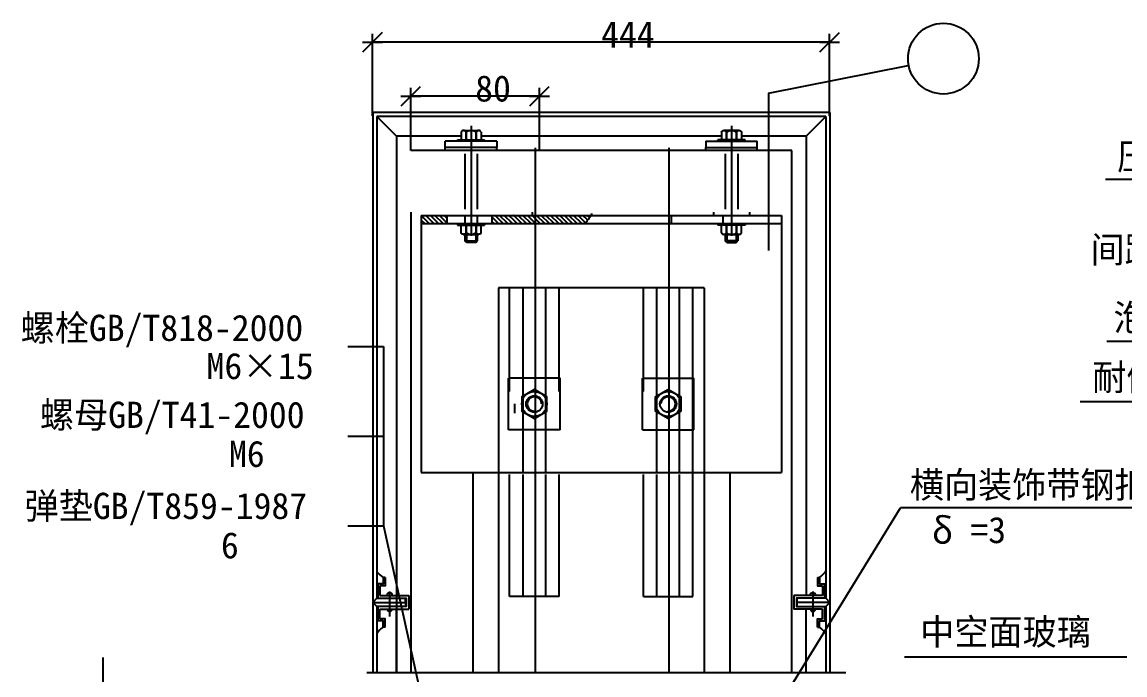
# Model space of a CAD drawing. Header units: metres. Extents: x 2349 to 5457, y 940 to 3258.
# Drawn here: x 2349 to 3420, y 2623 to 3258 of the extents above; entities that cross this region are included whole.
import ezdxf

# ---------------------------------------------------------------- set-up
doc = ezdxf.new("R2010")
doc.units = ezdxf.units.M
for name, color, linetype in [('B', 3, 'Continuous'), ('BZX', 1, 'Continuous'), ('CENTER', 1, 'Continuous'), ('CSX', 3, 'Continuous'), ('SDH', 7, 'Continuous'), ('TXT', 2, 'Continuous'), ('XSX', 6, 'Continuous')]:
    doc.layers.add(name, color=color, linetype=linetype)

# ---------------------------------------------------------------- blocks, each defined once
blk = doc.blocks.new('NUT16')
at = {"layer": 'B'}
for p, q in [((-17.5, 0), (-17.5, -2)), ((17.5, 0), (17.5, -2)), ((17.5, -2), (-17.5, -2)), ((-13, -12), (-13, -2)), ((6.5, -14), (-9.75, -14)), ((-6.5, -14), (-6.5, -2)), ((-6.5, -2), (-6.5, -12.02)), ((6.5, -14), (6.5, -2)), ((6.5, -2), (6.5, -13.46)), ((9.75, -14), (6.5, -14)), ((13, -12), (13, -2))]:
    blk.add_line(p, q, dxfattribs=at)
for centre, radius, start, end in [((-9.75, -10.36), 3.64, 206.78, 333.22), ((0, -2.44), 11.56, 235.79, 304.21), ((9.75, -10.36), 3.64, 206.78, 333.22)]:
    blk.add_arc(centre, radius, start, end, dxfattribs=at)
blk = doc.blocks.new('CC')
blk.add_line((-24.24, 0), (24.24, 0))
blk.add_lwpolyline([(-23.48, -23.39), (23.76, 23.82)])

msp = doc.modelspace()

# ---------------------------------------------------------------- linework, layer by layer
for p, q in [((3073.83, 3188.51), (3073.83, 3035.56)), ((2689.52, 3169.78), (2689.52, 2625.57)), ((3133.52, 3169.78), (2689.52, 3169.78)), ((2693.52, 3165.78), (2693.52, 2697.69)), ((3129.52, 3165.78), (2693.52, 3165.78)), ((3129.52, 3165.78), (3129.52, 2697.69)), ((3133.52, 3169.78), (3133.52, 2625.57)), ((2712.52, 3146.78), (2712.52, 2625.57)), ((2775.25, 3146.78), (2712.52, 3146.78)), ((2810, 3141.78), (2760, 3141.78)), ((3028.28, 3146.78), (2794.75, 3146.78)), ((3013.03, 3141.78), (3063.03, 3141.78)), ((3110.52, 3146.78), (3047.78, 3146.78)), ((3110.52, 3146.78), (3110.52, 2700.19)), ((3110.52, 3146.78), (3110.52, 3138.78)), ((3096.52, 3132.78), (2726.52, 3132.78)), ((2726.52, 3072.78), (2726.52, 2626.19)), ((2844.52, 3072.78), (2844.52, 3069.78)), ((2786.67, 2819.78), (2786.67, 2625.57)), ((3036.52, 2819.78), (3036.52, 2625.57)), ((2693.52, 2689.49), (2693.52, 2625.57)), ((3129.52, 2689.49), (3129.52, 2625.57))]:
    msp.add_line(p, q)
for points in [[(2701.52, 2717.69), (2699.52, 2717.69), (2699.52, 2711.69), (2693.52, 2711.69)], [(2693.52, 2715.53), (2693.52, 2697.69)], [(2694.52, 2711.69), (2694.52, 2697.69)], [(2701.52, 2717.69), (2701.52, 2709.69), (2696.52, 2709.69)], [(3121.52, 2717.69), (3123.52, 2717.69), (3123.52, 2711.69), (3129.52, 2711.69)], [(3121.52, 2717.69), (3121.52, 2709.69), (3126.52, 2709.69)], [(3128.52, 2711.69), (3128.52, 2697.69)], [(3129.52, 2715.53), (3129.52, 2697.69)], [(2696.52, 2709.69), (2696.52, 2700.19)], [(3098.52, 2700.19), (3098.52, 2686.99)], [(3098.52, 2700.19), (3098.52, 2686.99)], [(3126.52, 2709.69), (3126.52, 2700.19)], [(2693.52, 2697.69), (2722.02, 2697.69), (2722.02, 2689.49), (2693.52, 2689.49)], [(2693.52, 2689.49), (2693.52, 2625.57)], [(2694.52, 2689.49), (2694.52, 2675.49)], [(3129.52, 2697.69), (3101.02, 2697.69), (3101.02, 2689.49), (3129.52, 2689.49)], [(3101.6, 2697.69), (3101.6, 2689.49)], [(3128.52, 2689.49), (3128.52, 2675.49)], [(3129.52, 2689.49), (3129.52, 2625.57)], [(2696.52, 2677.49), (2696.52, 2686.99)], [(3126.52, 2677.49), (3126.52, 2686.99)], [(2701.52, 2669.49), (2699.52, 2669.49), (2699.52, 2675.49), (2693.52, 2675.49)], [(2701.52, 2669.49), (2701.52, 2677.49), (2696.52, 2677.49)], [(3121.52, 2669.49), (3121.52, 2677.49), (3126.52, 2677.49)], [(3121.52, 2669.49), (3123.52, 2669.49), (3123.52, 2675.49), (3129.52, 2675.49)]]:
    msp.add_lwpolyline(points)
msp.add_circle((3243.89, 3222.15), 34.4)
msp.add_arc((2728.11, 2753.81), 46.06, 221.33, 231.63)
at = {"layer": 'BZX'}
for p, q in [((2689.37, 3166.54), (2689.37, 3246.17)), ((3133.37, 3238.17), (2689.37, 3238.2)), ((3133.37, 3166.54), (3133.37, 3246.17)), ((3073.83, 3188.51), (3209.65, 3215.5)), ((2726.52, 3132.81), (2726.52, 3193.67)), ((2851.52, 3132.81), (2851.52, 3193.67)), ((2851.52, 3185.67), (2726.52, 3185.67)), ((2744.48, 3061.78), (2736.52, 3069.74)), ((2739.99, 3061.78), (2736.52, 3065.25)), ((2748.97, 3061.78), (2740.97, 3069.78)), ((2753.46, 3061.78), (2745.46, 3069.78)), ((2757.95, 3061.78), (2749.95, 3069.78)), ((2761.52, 3062.7), (2754.44, 3069.78)), ((2761.52, 3067.19), (2758.93, 3069.78)), ((2811.83, 3061.78), (2805.24, 3068.37)), ((2816.32, 3061.78), (2808.32, 3069.78)), ((2820.81, 3061.78), (2812.81, 3069.78)), ((2825.3, 3061.78), (2817.3, 3069.78)), ((2826.52, 3065.05), (2821.79, 3069.78)), ((2826.52, 3069.54), (2826.28, 3069.78)), ((2834.28, 3061.78), (2826.52, 3069.54)), ((2829.79, 3061.78), (2826.52, 3065.05)), ((2838.77, 3061.78), (2830.77, 3069.78)), ((2843.26, 3061.78), (2835.26, 3069.78)), ((2847.15, 3062.38), (2839.75, 3069.78)), ((2847.15, 3066.87), (2844.24, 3069.78)), ((2852.24, 3061.78), (2847.15, 3066.87)), ((2856.73, 3061.78), (2848.73, 3069.78)), ((2861.22, 3061.78), (2853.22, 3069.78)), ((2865.71, 3061.78), (2857.71, 3069.78)), ((2870.2, 3061.78), (2862.2, 3069.78)), ((2874.69, 3061.78), (2866.69, 3069.78)), ((2879.18, 3061.78), (2871.18, 3069.78)), ((2883.67, 3061.78), (2875.67, 3069.78)), ((2888.16, 3061.78), (2880.16, 3069.78)), ((2892.65, 3061.78), (2884.65, 3069.78)), ((2896.31, 3062.62), (2889.14, 3069.78)), ((2898.09, 3065.32), (2893.63, 3069.78)), ((2900.28, 3067.62), (2898.12, 3069.78)), ((3020.53, 3069.78), (3055.53, 3069.78)), ((2807.34, 3061.78), (2805.24, 3063.88)), ((2847.75, 3061.78), (2847.15, 3062.38)), ((3024.91, 3061.78), (3051.16, 3061.78)), ((3067.91, 2566.86), (3202.3, 2785.56))]:
    msp.add_line(p, q, dxfattribs=at)
at = {"layer": 'CENTER'}
for p, q in [((2785, 3156.87), (2785, 3050.05)), ((3038.03, 3156.87), (3038.03, 3050.05)), ((2847.15, 3135.48), (2847.15, 2625.57)), ((2977.15, 3135.48), (2977.15, 2625.57)), ((3020.53, 3072.78), (3020.53, 3069.78)), ((3055.53, 3072.78), (3055.53, 3069.78))]:
    msp.add_line(p, q, dxfattribs=at)
at = {"layer": 'CSX'}
for p, q in [((2712.52, 3146.78), (2693.52, 3165.78)), ((3110.52, 3146.78), (3129.52, 3165.78)), ((2760, 3135.78), (2760, 3141.78)), ((2810, 3141.78), (2810, 3135.78)), ((3013.03, 3141.78), (3013.03, 3135.78)), ((3063.03, 3135.78), (3063.03, 3141.78)), ((2810, 3135.78), (2760, 3135.78)), ((2760, 3132.78), (2760, 3135.78)), ((2779, 3129.78), (2779, 3075.78)), ((2791, 3129.78), (2791, 3075.78)), ((2810, 3132.78), (2810, 3135.78)), ((3013.03, 3135.78), (3063.03, 3135.78)), ((3013.03, 3132.78), (3013.03, 3135.78)), ((3032.03, 3129.78), (3032.03, 3075.78)), ((3044.03, 3129.78), (3044.03, 3075.78)), ((3063.03, 3132.78), (3063.03, 3135.78)), ((3096.52, 2625.57), (3096.52, 3132.78)), ((3401.46, 3104.88), (3644.42, 3104.88)), ((2736.52, 3069.78), (2736.52, 2819.78)), ((2736.52, 3069.78), (3086.52, 3069.78)), ((2761.52, 3069.78), (2761.52, 3061.78)), ((2779, 3069.78), (2779, 3061.78)), ((2791, 3069.78), (2791, 3061.78)), ((2805.24, 3069.78), (2805.24, 3061.78)), ((2979.52, 3069.78), (2979.52, 3061.78)), ((3029.52, 3069.78), (3029.52, 3061.78)), ((3086.52, 3069.78), (3086.52, 2819.78)), ((2736.52, 3061.78), (3086.52, 3061.78)), ((2779, 3051.28), (2779, 3044.99)), ((2791, 3051.28), (2779, 3051.28)), ((2780.5, 3043.49), (2779, 3044.99)), ((2779, 3044.99), (2791, 3044.99)), ((2789.5, 3043.49), (2780.5, 3043.49)), ((2789.5, 3043.49), (2791, 3044.99)), ((2791, 3051.28), (2791, 3044.99)), ((3032.03, 3051.28), (3044.03, 3051.28)), ((3032.03, 3051.28), (3032.03, 3044.99)), ((3044.03, 3044.99), (3032.03, 3044.99)), ((3033.53, 3043.49), (3032.03, 3044.99)), ((3033.53, 3043.49), (3042.53, 3043.49)), ((3042.53, 3043.49), (3044.03, 3044.99)), ((3044.03, 3051.28), (3044.03, 3044.99)), ((2822.52, 2898.52), (2822.52, 2999.32)), ((2835.52, 2819.78), (2835.52, 2999.32)), ((2857.52, 2819.78), (2857.52, 2999.32)), ((2870.52, 2898.52), (2870.52, 2999.32)), ((2952.52, 2898.52), (2952.52, 2999.32)), ((2965.52, 2819.78), (2965.52, 2999.32)), ((2987.52, 2819.78), (2987.52, 2999.32)), ((3000.52, 2817.87), (3000.52, 2999.32)), ((3402.72, 2947.46), (3588.2, 2947.46)), ((2665.34, 2942.37), (2700.02, 2942.37)), ((2700.02, 2942.37), (2700.02, 2767.92)), ((2821.52, 2861.45), (2821.52, 2911.45)), ((2871.52, 2911.45), (2821.52, 2911.45)), ((2871.52, 2861.45), (2871.52, 2911.45)), ((2951.52, 2861.45), (2951.52, 2911.45)), ((2951.52, 2911.45), (3001.52, 2911.45)), ((3001.52, 2861.45), (3001.52, 2911.45)), ((2827.52, 2877.45), (2827.52, 2886.45)), ((3376.78, 2889.01), (3591.91, 2889.01)), ((2871.52, 2861.45), (2821.52, 2861.45)), ((2951.52, 2861.45), (3001.52, 2861.45)), ((2665.34, 2855.14), (2700.02, 2855.14)), ((2736.52, 2819.78), (3086.52, 2819.78)), ((2822.52, 2699.32), (2822.52, 2817.87)), ((2835.52, 2699.32), (2835.52, 2817.87)), ((2857.52, 2699.32), (2857.52, 2817.87)), ((2870.52, 2699.32), (2870.52, 2817.87)), ((2952.52, 2699.32), (2952.52, 2817.87)), ((2965.52, 2699.32), (2965.52, 2817.87)), ((2987.52, 2699.32), (2987.52, 2817.87)), ((3000.52, 2699.32), (3000.52, 2817.87)), ((3521.87, 2785.56), (3202.3, 2785.56)), ((2665.34, 2767.92), (2700.02, 2767.92)), ((2696.52, 2700.19), (2724.52, 2700.19)), ((2705.95, 2704.13), (2705.95, 2679.93)), ((2710.52, 2700.19), (2724.52, 2700.19)), ((2724.52, 2700.19), (2724.52, 2686.99)), ((3126.52, 2700.19), (3098.52, 2700.19)), ((3112.52, 2700.19), (3098.52, 2700.19)), ((3117.09, 2704.13), (3117.09, 2679.93)), ((2693.52, 2697.69), (2689.52, 2693.59)), ((2689.52, 2693.59), (2721.43, 2693.59)), ((2689.52, 2693.59), (2693.52, 2689.49)), ((2721.43, 2693.59), (2721.43, 2697.69)), ((2721.43, 2693.59), (2721.43, 2689.49)), ((2870.52, 2699.32), (2822.52, 2699.32)), ((2952.52, 2699.32), (3000.52, 2699.32)), ((3133.52, 2693.59), (3101.6, 2693.59)), ((3129.52, 2697.69), (3133.52, 2693.59)), ((3133.52, 2693.59), (3129.52, 2689.49)), ((2696.52, 2686.99), (2724.52, 2686.99)), ((3126.52, 2686.99), (3098.52, 2686.99)), ((3110.52, 2625.57), (3110.52, 2686.99)), ((3422.05, 2640.42), (3206.21, 2640.42))]:
    msp.add_line(p, q, dxfattribs=at)
for points in [[(2846.52, 2900.52), (2834.33, 2893.49), (2834.33, 2879.42), (2846.52, 2872.38), (2858.7, 2879.42), (2858.7, 2893.49)], [(2976.52, 2900.52), (2988.7, 2893.49), (2988.7, 2879.42), (2976.52, 2872.38), (2964.33, 2879.42), (2964.33, 2893.49)]]:
    msp.add_lwpolyline(points, close=True, dxfattribs=at)
msp.add_lwpolyline([(2712.52, 2625.57), (2712.52, 2686.99)], dxfattribs=at)
for centre, radius in [((2846.52, 2886.45), 12.19), ((2846.52, 2886.45), 8), ((2976.52, 2886.45), 12.19), ((2976.52, 2886.45), 8)]:
    msp.add_circle(centre, radius, dxfattribs=at)
for centre, radius, start, end in [((2846.52, 2886.45), 7, 0, 270), ((2976.52, 2886.45), 7, 270, 180), ((3112.05, 2734.36), 20.24, 304.53, 329.69), ((2705.95, 2700.19), 2.73, 0, 180), ((3117.09, 2700.19), 2.73, 0, 180), ((2705.95, 2686.99), 2.29, 180, 0), ((3117.09, 2686.99), 2.29, 180, 0), ((2710.99, 2652.82), 20.24, 124.53, 149.69), ((3112.05, 2652.82), 20.24, 30.31, 55.47)]:
    msp.add_arc(centre, radius, start, end, dxfattribs=at)
at = {"layer": 'SDH'}
for p, q in [((2427.33, 2640.03), (2427.33, 1257.47)), ((2683.62, 2625.57), (3149.06, 2625.57))]:
    msp.add_line(p, q, dxfattribs=at)
at = {"layer": 'XSX'}
for p, q in [((2897.84, 3064.56), (2897.33, 3064.05)), ((2898.35, 3065.58), (2897.84, 3065.07)), ((2897.84, 3065.07), (2897.84, 3064.56)), ((2898.86, 3065.58), (2898.35, 3065.58)), ((2898.86, 3066.09), (2898.86, 3065.58)), ((2899.37, 3066.09), (2898.86, 3066.09)), ((2899.37, 3067.11), (2899.37, 3066.09)), ((2899.88, 3067.11), (2899.37, 3067.11)), ((2899.88, 3067.62), (2899.88, 3067.11)), ((2900.39, 3067.62), (2899.88, 3067.62)), ((2900.9, 3068.64), (2900.39, 3068.13)), ((2900.39, 3068.13), (2900.39, 3067.62)), ((2900.9, 3069.66), (2900.9, 3068.64)), ((2901.41, 3069.66), (2900.9, 3069.66)), ((2901.92, 3070.68), (2901.41, 3070.17)), ((2901.41, 3070.17), (2901.41, 3069.66)), ((2901.92, 3071.7), (2901.92, 3070.68)), ((2894.77, 3062), (2894.26, 3061.49)), ((2895.79, 3062), (2894.77, 3062)), ((2895.79, 3062.51), (2895.79, 3062)), ((2896.31, 3062.51), (2895.79, 3062.51)), ((2896.31, 3063.02), (2896.31, 3062.51)), ((2896.82, 3063.02), (2896.31, 3063.02)), ((2896.82, 3063.54), (2896.82, 3063.02)), ((2897.33, 3063.54), (2896.82, 3063.54)), ((2897.33, 3064.05), (2897.33, 3063.54)), ((2780.5, 3051.28), (2780.5, 3044.99)), ((2789.5, 3051.28), (2789.5, 3044.99)), ((3033.53, 3051.28), (3033.53, 3044.99)), ((3042.53, 3051.28), (3042.53, 3044.99)), ((2811.52, 2999.32), (2811.52, 2625.57)), ((3011.52, 2999.32), (2811.52, 2999.32)), ((3011.52, 2999.32), (3011.52, 2625.57)), ((2700.02, 2767.92), (2757.17, 2508.37))]:
    msp.add_line(p, q, dxfattribs=at)

# ---------------------------------------------------------------- block references
at = {"xscale": 0.4, "yscale": 0.4, "zscale": 0.4}
for p in [(2689.37, 3238.2), (3133.37, 3238.17), (2726.52, 3185.67), (2851.52, 3185.67)]:
    msp.add_blockref('CC', p, dxfattribs=at)
at = {"layer": 'CSX', "yscale": 0.75, "zscale": 0.75, "rotation": 180}
for p, xscale in [((2785, 3141.78), 0.75), ((3038.03, 3141.78), -0.75)]:
    msp.add_blockref('NUT16', p, dxfattribs=dict(at, xscale=xscale))
at = {"layer": 'CSX', "yscale": 0.75, "zscale": 0.75}
for p, xscale in [((2785, 3061.78), -0.75), ((3038.03, 3061.78), 0.75)]:
    msp.add_blockref('NUT16', p, dxfattribs=dict(at, xscale=xscale))

# ---------------------------------------------------------------- texts
at = {"layer": 'BZX', "char_height": 25.5, "attachment_point": 1}
for s, insert in [('\\A1;444', (2911.37, 3258.46)), ('\\A1;80', (2789.02, 3205.96))]:
    msp.add_mtext(s, dxfattribs=dict(at, insert=insert))
at = {"layer": 'TXT'}
for s, p in [('压板YL-035A', (3412.68, 3114.13)), ('间距≤350均布', (3386.72, 3023.77)), ('泡沫棒   18', (3409.14, 2957.67)), ('螺栓GB/T818-2000', (2347.49, 2947.7)), ('M6×15', (2528.08, 2910.63)), ('耐候密封胶', (3388.47, 2899.75)), ('螺母GB/T41-2000', (2366.19, 2863.19)), ('M6', (2549.85, 2825.24)), ('横向装饰带钢扣板', (3211.26, 2795.14)), ('弹垫GB/T859-1987', (2351.31, 2774.63)), ('δ', (3232.59, 2750.66)), ('=3', (3270.05, 2751.21)), ('6', (2542.06, 2736.31)), ('中空面玻璃', (3221.33, 2652.25))]:
    msp.add_text(s, height=25.5, dxfattribs=at).set_placement(p)

doc.saveas('drawing.dxf')
